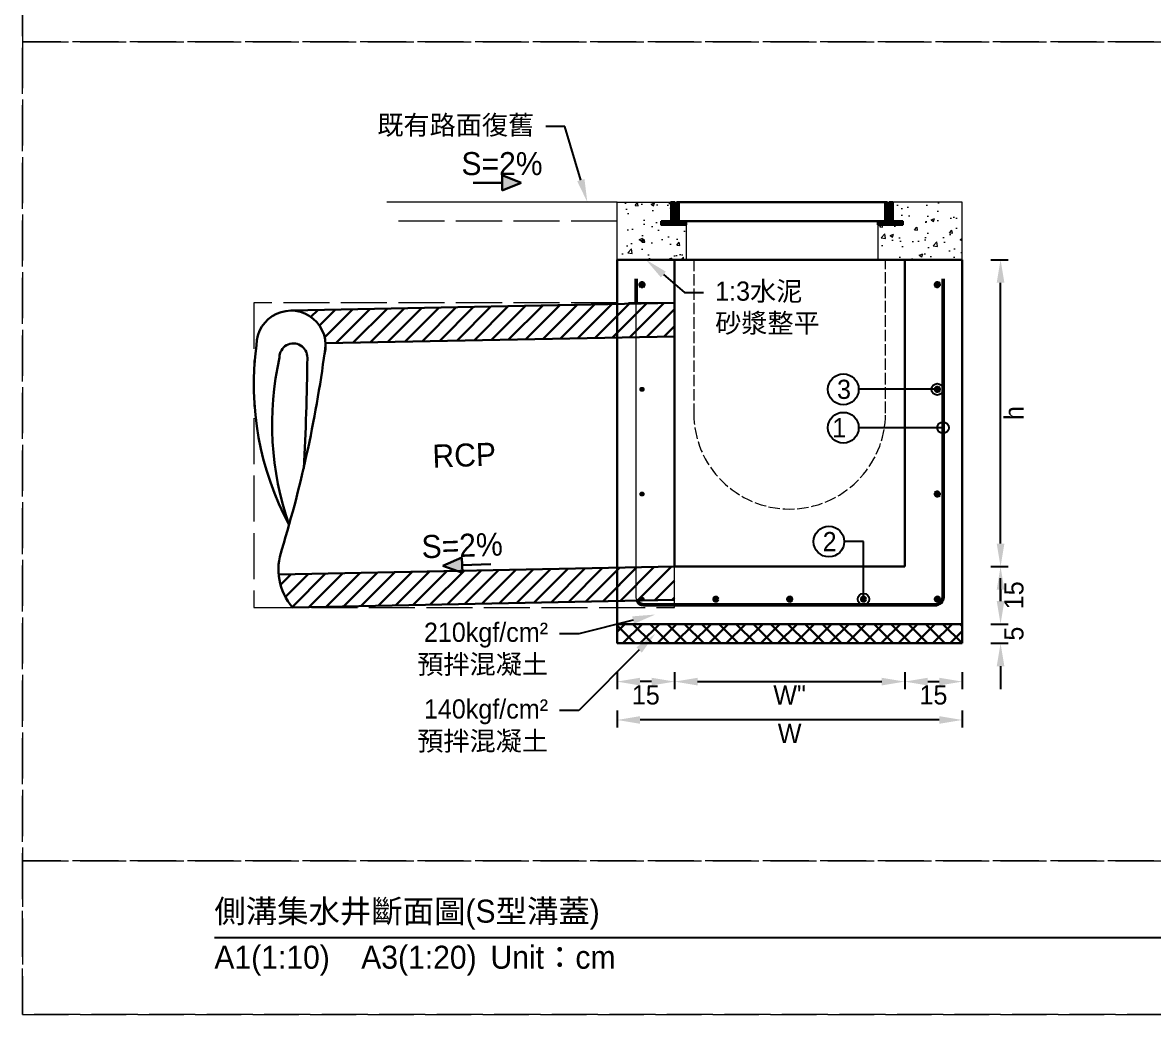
# Model space of a CAD drawing. Extents: x -6810 to 5075, y -2187 to 1200.
# Drawn here: x -3720 to -3425.2, y -1164 to -905.5 of the extents above; entities that cross this region are included whole.
import ezdxf
from ezdxf import colors
from ezdxf.entities.mleader import LeaderData, LeaderLine
from ezdxf.math import Vec2, Vec3

# ---------------------------------------------------------------- set-up
doc = ezdxf.new("R2010")
doc.units = 0
doc.header["$MEASUREMENT"] = 0
doc.linetypes.add('ACAD_ISO02W100', pattern=[15, 12, -3])
doc.linetypes.add('HIDDEN', pattern=[0.375, 0.25, -0.125])
doc.layers.add('一、4.基本-隱藏', color=9, linetype='ACAD_ISO02W100', lineweight=20, plot=False)
doc.layers.add('三、1.文字-說明文字', color=2, linetype='Continuous')
doc.layers.add('三、3.文字-註解文字', color=2, linetype='Continuous')
for name, color, linetype, lineweight in [('二、1.繪圖-既有設施', 8, 'Continuous', 20), ('二、2.繪圖-施作項目', 181, 'Continuous', 30), ('二、3.繪圖-排水流向', 170, 'Continuous', 30), ('二、4.繪圖-設計鋪面', 40, 'Continuous', 20), ('二、5.繪圖-鋼筋', 60, 'Continuous', 50), ('二、6.繪圖-其他施作項目', 35, 'Continuous', 30)]:
    doc.layers.add(name, color=color, linetype=linetype, lineweight=lineweight)
doc.styles.add('次圖名(詳圖)', font='MS PGothic.ttf', dxfattribs={"height": 6})
doc.styles.add('註解文字(詳圖)', font='MS PGothic.ttf', dxfattribs={"height": 5})
doc.dimstyles.new('註解文字(詳圖)', dxfattribs={"dimtxt": 5, "dimasz": 6, "dimexe": 2, "dimexo": 5, "dimgap": 1, "dimtad": 2, "dimzin": 0, "dimdsep": 46, "dimtxsty": '註解文字(詳圖)', "dimcen": 0.1, "dimclrd": 144, "dimclre": 144, "dimclrt": 256, "dimadec": 0, "dimazin": 0, "dimtfac": 1, "dimtofl": 0, "dimtmove": 0, "dimatfit": 3, "dimfxlon": 1, "dimtolj": 1, "dimtzin": 0, "dimlwd": -1, "dimlwe": -1, "dimarcsym": 1})

# ---------------------------------------------------------------- blocks, each defined once
blk = doc.blocks.new('排水流向')
at = {"layer": '二、3.繪圖-排水流向'}
h = blk.add_hatch(color=256, dxfattribs=at)
h.dxf.hatch_style = 1
h.paths.add_polyline_path([(0, 1), (0, -1), (2.5, 0)])
for points in [[(-3.75, 0), (0, 0)], [(0, 1), (0, -1)], [(2.5, 0), (0, 1)], [(2.5, 0), (0, -1)]]:
    blk.add_lwpolyline(points, dxfattribs=at)
blk = doc.blocks.new('*D196')
at = {"layer": 'Defpoints', "color": 0, "linetype": 'ACAD_ISO02W100', "ltscale": 0.25, "transparency": 16777216}
for p in [(-3490, -1047.25), (-3475, -1067.25), (-3475, -1077.25)]:
    blk.add_point(p, dxfattribs=at)
at = {"layer": '三、1.文字-說明文字', "color": 144, "ltscale": 0.25, "transparency": 16777216}
for p, q in [((-3490, -1074.75), (-3490, -1079.25)), ((-3475, -1074.75), (-3475, -1079.25)), ((-3484, -1077.25), (-3481, -1077.25))]:
    blk.add_line(p, q, dxfattribs=at)
at = {"layer": '三、1.文字-說明文字', "color": 144, "linetype": 'ACAD_ISO02W100', "ltscale": 0.25, "transparency": 16777216}
for points in [[(-3484, -1076.25), (-3484, -1078.25), (-3490, -1077.25)], [(-3481, -1076.25), (-3481, -1078.25), (-3475, -1077.25)]]:
    blk.add_solid(points, dxfattribs=at)
at = {"layer": '三、1.文字-說明文字', "linetype": 'ACAD_ISO02W100', "ltscale": 0.25, "transparency": 16777216, "insert": (-3482.5, -1080.75), "char_height": 5, "attachment_point": 5, "style": '註解文字(詳圖)'}
blk.add_mtext('\\A1;15', dxfattribs=at)
blk = doc.blocks.new('*D197')
at = {"layer": 'Defpoints', "color": 0, "linetype": 'ACAD_ISO02W100', "ltscale": 0.25, "transparency": 16777216}
for p in [(-3550, -1047.25), (-3565, -1067.25), (-3565, -1077.25)]:
    blk.add_point(p, dxfattribs=at)
at = {"layer": '三、1.文字-說明文字', "color": 144, "ltscale": 0.25, "transparency": 16777216}
for p, q in [((-3565, -1074.75), (-3565, -1079.25)), ((-3550, -1074.75), (-3550, -1079.25)), ((-3556, -1077.25), (-3559, -1077.25))]:
    blk.add_line(p, q, dxfattribs=at)
at = {"layer": '三、1.文字-說明文字', "color": 144, "linetype": 'ACAD_ISO02W100', "ltscale": 0.25, "transparency": 16777216}
for points in [[(-3559, -1076.25), (-3559, -1078.25), (-3565, -1077.25)], [(-3556, -1076.25), (-3556, -1078.25), (-3550, -1077.25)]]:
    blk.add_solid(points, dxfattribs=at)
at = {"layer": '三、1.文字-說明文字', "linetype": 'ACAD_ISO02W100', "ltscale": 0.25, "transparency": 16777216, "insert": (-3557.5, -1080.75), "char_height": 5, "attachment_point": 5, "style": '註解文字(詳圖)'}
blk.add_mtext('\\A1;15', dxfattribs=at)
blk = doc.blocks.new('*D194')
at = {"layer": 'Defpoints', "color": 0, "linetype": 'ACAD_ISO02W100', "ltscale": 0.25, "transparency": 16777216}
for p in [(-3550, -1047.25), (-3490, -1047.25), (-3490, -1077.25)]:
    blk.add_point(p, dxfattribs=at)
at = {"layer": '三、1.文字-說明文字', "color": 144, "ltscale": 0.25, "transparency": 16777216}
for p, q in [((-3550, -1074.75), (-3550, -1079.25)), ((-3490, -1074.75), (-3490, -1079.25)), ((-3544, -1077.25), (-3496, -1077.25))]:
    blk.add_line(p, q, dxfattribs=at)
at = {"layer": '三、1.文字-說明文字', "color": 144, "linetype": 'ACAD_ISO02W100', "ltscale": 0.25, "transparency": 16777216}
for points in [[(-3544, -1076.25), (-3544, -1078.25), (-3550, -1077.25)], [(-3496, -1076.25), (-3496, -1078.25), (-3490, -1077.25)]]:
    blk.add_solid(points, dxfattribs=at)
at = {"layer": '三、1.文字-說明文字', "linetype": 'ACAD_ISO02W100', "ltscale": 0.25, "transparency": 16777216, "insert": (-3520, -1080.75), "char_height": 5, "attachment_point": 5, "style": '註解文字(詳圖)'}
blk.add_mtext('\\A1;W{\\fMS PGothic|b0|i0|c128|p34;"}', dxfattribs=at)
blk = doc.blocks.new('*D195')
at = {"layer": 'Defpoints', "color": 0, "ltscale": 0.25, "transparency": 16777216}
for p in [(-3565, -1067.25), (-3475, -1067.25), (-3565, -1087.25)]:
    blk.add_point(p, dxfattribs=at)
at = {"layer": '三、1.文字-說明文字', "color": 144, "ltscale": 0.25, "transparency": 16777216}
for p, q in [((-3565, -1084.75), (-3565, -1089.25)), ((-3475, -1084.75), (-3475, -1089.25)), ((-3481, -1087.25), (-3559, -1087.25))]:
    blk.add_line(p, q, dxfattribs=at)
for points in [[(-3559, -1086.25), (-3559, -1088.25), (-3565, -1087.25)], [(-3481, -1086.25), (-3481, -1088.25), (-3475, -1087.25)]]:
    blk.add_solid(points, dxfattribs=at)
at = {"layer": '三、1.文字-說明文字', "ltscale": 0.25, "transparency": 16777216, "insert": (-3520, -1090.75), "char_height": 5, "attachment_point": 5, "style": '註解文字(詳圖)'}
blk.add_mtext('\\A1;{\\fMS PGothic|b0|i0|c128|p34;W}', dxfattribs=at)
blk = doc.blocks.new('*D206')
at = {"layer": 'Defpoints', "color": 0, "transparency": 16777216}
for p in [(-3520, -967.25), (-3465, -967.25), (-3520, -1047.25)]:
    blk.add_point(p, dxfattribs=at)
at = {"layer": '三、3.文字-註解文字', "color": 144, "transparency": 16777216}
for p, q in [((-3467.5, -967.25), (-3463, -967.25)), ((-3465, -1041.25), (-3465, -973.25)), ((-3467.5, -1047.25), (-3463, -1047.25))]:
    blk.add_line(p, q, dxfattribs=at)
for points in [[(-3466, -973.25), (-3464, -973.25), (-3465, -967.25)], [(-3466, -1041.25), (-3464, -1041.25), (-3465, -1047.25)]]:
    blk.add_solid(points, dxfattribs=at)
at = {"layer": '三、3.文字-註解文字', "transparency": 16777216, "insert": (-3461.5, -1007.25), "char_height": 5, "attachment_point": 5, "rotation": 90, "style": '註解文字(詳圖)'}
blk.add_mtext('\\A1;h', dxfattribs=at)
blk = doc.blocks.new('*D207')
at = {"layer": 'Defpoints', "color": 0, "transparency": 16777216}
for p in [(-3520, -1047.25), (-3520, -1062.25), (-3465, -1062.25)]:
    blk.add_point(p, dxfattribs=at)
at = {"layer": '三、3.文字-註解文字', "color": 144, "transparency": 16777216}
for p, q in [((-3467.5, -1047.25), (-3463, -1047.25)), ((-3465, -1053.25), (-3465, -1056.25)), ((-3467.5, -1062.25), (-3463, -1062.25))]:
    blk.add_line(p, q, dxfattribs=at)
for points in [[(-3466, -1053.25), (-3464, -1053.25), (-3465, -1047.25)], [(-3466, -1056.25), (-3464, -1056.25), (-3465, -1062.25)]]:
    blk.add_solid(points, dxfattribs=at)
at = {"layer": '三、3.文字-註解文字', "transparency": 16777216, "insert": (-3461.5, -1054.75), "char_height": 5, "attachment_point": 5, "rotation": 90, "style": '註解文字(詳圖)'}
blk.add_mtext('\\A1;15', dxfattribs=at)
blk = doc.blocks.new('*D208')
at = {"layer": 'Defpoints', "color": 0, "transparency": 16777216}
for p in [(-3520, -1062.25), (-3520, -1067.25), (-3465, -1067.25)]:
    blk.add_point(p, dxfattribs=at)
at = {"layer": '三、3.文字-註解文字', "color": 144, "transparency": 16777216}
for p, q in [((-3465, -1056.25), (-3465, -1050.25)), ((-3467.5, -1062.25), (-3463, -1062.25)), ((-3467.5, -1067.25), (-3463, -1067.25)), ((-3465, -1073.25), (-3465, -1079.25))]:
    blk.add_line(p, q, dxfattribs=at)
for points in [[(-3466, -1056.25), (-3464, -1056.25), (-3465, -1062.25)], [(-3466, -1073.25), (-3464, -1073.25), (-3465, -1067.25)]]:
    blk.add_solid(points, dxfattribs=at)
at = {"layer": '三、3.文字-註解文字', "transparency": 16777216, "insert": (-3461.5, -1064.75), "char_height": 5, "attachment_point": 5, "rotation": 90, "style": '註解文字(詳圖)'}
blk.add_mtext('\\A1;5', dxfattribs=at)
blk = doc.blocks.new('_Small')
at = {"color": 0, "linetype": 'ByBlock', "lineweight": -2}
blk.add_circle((0, 0), 0.25, dxfattribs=at)

msp = doc.modelspace()

# ---------------------------------------------------------------- hatches: boundary and pattern name
at = {"layer": '二、1.繪圖-既有設施'}
h = msp.add_hatch(dxfattribs=at)
h.set_pattern_fill('AR-CONC', color=256, scale=0.05)
h.set_pattern_definition([(50, (-2971.493, -1812.9135), (9.109233, -0.796954), [0.9525, -10.4775]), (355, (-2971.493, -1812.9135), (-1.76217, 9.55284), [0.762, -8.38203]), (100.4514, (-2970.734, -1812.98), (7.34706, 8.75589), [0.8095, -8.90451]), (46.1842, (-2971.493, -1810.374), (13.55395, -2.10212), [1.42875, -15.71625]), (96.6356, (-2970.363, -1810.549), (11.8702, 12.3713), [1.21425, -13.35678]), (351.1842, (-2971.493, -1810.374), (11.8702, 12.3713), [1.143, -12.57299]), (21, (-2970.223, -1811.0085), (7.58072, -5.11326), [0.9525, -10.4775]), (326, (-2970.223, -1811.0085), (3.0901, 9.2094), [0.762, -8.382]), (71.4514, (-2969.591, -1811.435), (10.67082, 4.09614), [0.8095, -8.9045]), (37.5, (-2971.4927, -1812.9135), (0.15443, 4.227752), [0, -8.2804, 0, -8.509, 0, -8.41375]), (7.5, (-2971.4927, -1812.9135), (3.340983, 5.009029), [0, -4.8514, 0, -8.0899, 0, -3.20675]), (327.5, (-2974.3248, -1812.9135), (6.77953, -0.286437), [0, -3.175, 0, -9.906, 0, -13.1445]), (317.5, (-2975.595, -1812.9135), (7.40646, 1.271325), [0, -4.1275, 0, -6.5786, 0, -9.3345])])
h.paths.add_polyline_path([(-3553.5, -958.15), (-3553.5, -957.25), (-3550.9, -957.25), (-3550.9, -952.25), (-3565, -952.25), (-3565, -967.25), (-3547, -967.25), (-3547, -958.15)])
h.paths.add_polyline_path([(-3490.5, -958.15), (-3497, -958.15), (-3497, -967.25), (-3475, -967.25), (-3475, -952.25), (-3493.1, -952.25), (-3493.1, -957.25), (-3490.5, -957.25)])
h = msp.add_hatch(color=256, dxfattribs=at)
h.dxf.hatch_style = 1
h.paths.add_polyline_path([(-3558, -1001.05, 1), (-3559, -1001.05, 1)])
h = msp.add_hatch(color=256, dxfattribs=at)
h.dxf.hatch_style = 1
h.paths.add_polyline_path([(-3558, -1028.35, 1), (-3559, -1028.35, 1)])
h = msp.add_hatch(color=256, dxfattribs=at)
h.dxf.hatch_style = 1
h.paths.add_polyline_path([(-3558, -1055.75, 1), (-3559, -1055.75, 1)])
at = {"layer": '二、2.繪圖-施作項目'}
h = msp.add_hatch(dxfattribs=at)
h.set_pattern_fill('ANSI37', color=256)
h.set_pattern_definition([(45, (-2663.882, -1388.9858), (-2.245064, 2.245064), []), (135, (-2663.882, -1388.9858), (-2.245064, -2.245064), [])])
h.paths.add_polyline_path([(-3475, -1062.25), (-3565, -1062.25), (-3565, -1067.25), (-3475, -1067.25)])
at = {"layer": '二、5.繪圖-鋼筋'}
h = msp.add_hatch(color=256, dxfattribs=at)
h.dxf.hatch_style = 1
h.paths.add_polyline_path([(-3558, -973.75, 1), (-3559, -973.75, 1)])
h = msp.add_hatch(color=256, dxfattribs=at)
h.dxf.hatch_style = 1
h.paths.add_polyline_path([(-3481, -973.75, 1), (-3482, -973.75, 1)])
h = msp.add_hatch(color=256, dxfattribs=at)
h.dxf.hatch_style = 1
h.paths.add_polyline_path([(-3481, -1001.05, 1), (-3482, -1001.05, 1)])
h = msp.add_hatch(color=256, dxfattribs=at)
h.dxf.hatch_style = 1
h.paths.add_polyline_path([(-3481, -1028.35, 1), (-3482, -1028.35, 1)])
h = msp.add_hatch(color=256, dxfattribs=at)
h.dxf.hatch_style = 1
h.paths.add_polyline_path([(-3538.75, -1055.75, 1), (-3539.75, -1055.75, 1)])
h = msp.add_hatch(color=256, dxfattribs=at)
h.dxf.hatch_style = 1
h.paths.add_polyline_path([(-3519.5, -1055.75, 1), (-3520.5, -1055.75, 1)])
h = msp.add_hatch(color=256, dxfattribs=at)
h.dxf.hatch_style = 1
h.paths.add_polyline_path([(-3500.25, -1055.75, 1), (-3501.25, -1055.75, 1)])
h = msp.add_hatch(color=256, dxfattribs=at)
h.dxf.hatch_style = 1
h.paths.add_polyline_path([(-3481, -1055.75, 1), (-3482, -1055.75, 1)])
at = {"layer": '二、6.繪圖-其他施作項目'}
h = msp.add_hatch(dxfattribs=at)
h.set_pattern_fill('ANSI31', color=256, scale=0.1)
h.set_pattern_definition([(45, (-2322.16578, -1972.77732), (-0.2245064, 0.2245064), [])])
h.paths.add_polyline_path([(-3550, -952.25), (-3550.9, -952.25), (-3550.9, -957.25), (-3553.5, -957.25), (-3553.5, -958.15), (-3547, -958.15), (-3547, -957.25), (-3550, -957.25)])
h.paths.add_polyline_path([(-3494, -957.25), (-3497, -957.25), (-3497, -958.15), (-3490.5, -958.15), (-3490.5, -957.25), (-3493.1, -957.25), (-3493.1, -952.25), (-3494, -952.25)])
h = msp.add_hatch(dxfattribs=at)
h.set_pattern_fill('ANSI31', color=256, scale=25)
h.set_pattern_definition([(45, (-7068.3087, -2452.3046), (-2.2097087, 2.2097087), [])])
h.paths.add_polyline_path([(-3550, -978.536), (-3650, -980.536, -0.3982556), (-3640.998, -989.058), (-3550, -987.238)])
h.paths.add_polyline_path([(-3550, -1047.25), (-3653.228, -1049.315, 0.1552766), (-3649.618, -1057.932), (-3550, -1055.952)])

# ---------------------------------------------------------------- linework, layer by layer
at = {"layer": '一、4.基本-隱藏'}
for points in [[(-3720, -657), (-2940, -657), (-2940, -1164), (-3720, -1164)], [(-3220, -870.5), (-3720, -870.5), (-3720, -910.5), (-3220, -910.5)], [(-3320, -910.5), (-3720, -910.5), (-3720, -1124), (-3320, -1124)], [(-3550, -978.536), (-3659.704, -978.536), (-3659.704, -1057.932), (-3550, -1057.932)], [(-3320, -1124), (-3720, -1124), (-3720, -1164), (-3320, -1164)]]:
    msp.add_lwpolyline(points, close=True, dxfattribs=at)
at = {"layer": '三、3.文字-註解文字'}
msp.add_lwpolyline([(-3670, -1144), (-3370, -1144)], dxfattribs=at)
for centre in [(-3506, -1001.05), (-3506, -1011.05), (-3509.75, -1040.75)]:
    msp.add_circle(centre, 4, dxfattribs=at)
at = {"layer": '二、1.繪圖-既有設施'}
for points in [[(-3547, -957.25), (-3547, -967.25), (-3565, -967.25), (-3565, -952.25), (-3550.9, -952.25)], [(-3497, -957.25), (-3497, -967.25), (-3475, -967.25), (-3475, -952.25), (-3493.1, -952.25)]]:
    msp.add_lwpolyline(points, dxfattribs=at)
at = {"layer": '二、1.繪圖-既有設施', "linetype": 'HIDDEN'}
msp.add_lwpolyline([(-3547, -967.25), (-3497, -967.25)], dxfattribs=at)
at = {"layer": '二、1.繪圖-既有設施', "linetype": 'ACAD_ISO02W100', "ltscale": 0.25}
msp.add_lwpolyline([(-3545, -967.25), (-3545, -1007.25, 1), (-3495, -1007.25), (-3495, -967.25)], format="xyb", dxfattribs=at)
at = {"layer": '二、1.繪圖-既有設施'}
msp.add_lwpolyline([(-3559.788, -1056.146, -0.1166941), (-3560, -1055.25), (-3560, -978.736)], format="xyb", dxfattribs=at)
for centre in [(-3558.5, -1001.05), (-3558.5, -1028.35), (-3558.5, -1055.75)]:
    msp.add_circle(centre, 0.5, dxfattribs=at)
at = {"layer": '二、2.繪圖-施作項目'}
for points in [[(-3565, -967.25), (-3475, -967.25)], [(-3565, -967.25), (-3565, -1067.25)], [(-3550, -967.25), (-3550, -1047.25)], [(-3490, -967.25), (-3490, -1047.25)], [(-3475, -967.25), (-3475, -1067.25)], [(-3550, -1047.25), (-3490, -1047.25)], [(-3565, -1062.25), (-3475, -1062.25)], [(-3565, -1067.25), (-3475, -1067.25)]]:
    msp.add_lwpolyline(points, dxfattribs=at)
at = {"layer": '二、4.繪圖-設計鋪面'}
msp.add_lwpolyline([(-3565, -952.25), (-3625, -952.25)], dxfattribs=at)
at = {"layer": '二、4.繪圖-設計鋪面', "linetype": 'ACAD_ISO02W100'}
msp.add_lwpolyline([(-3565, -957.25), (-3625, -957.25)], dxfattribs=at)
at = {"layer": '二、5.繪圖-鋼筋'}
msp.add_lwpolyline([(-3560, -978.736), (-3560, -972.25)], dxfattribs=at)
msp.add_lwpolyline([(-3480, -972.25), (-3480, -1055.25, -0.4142136), (-3482, -1057.25), (-3558, -1057.25, -0.2838016), (-3559.788, -1056.146, -0.2838016)], format="xyb", dxfattribs=at)
for centre in [(-3558.5, -973.75), (-3481.5, -973.75), (-3481.5, -1001.05), (-3481.5, -1028.35), (-3539.25, -1055.75), (-3520, -1055.75), (-3500.75, -1055.75), (-3481.5, -1055.75)]:
    msp.add_circle(centre, 0.5, dxfattribs=at)
at = {"layer": '二、6.繪圖-其他施作項目'}
for points in [[(-3553.5, -957.25), (-3550.9, -957.25), (-3550.9, -952.25), (-3550, -952.25), (-3550, -957.25), (-3547, -957.25), (-3547, -958.15), (-3553.5, -958.15)], [(-3493.1, -952.25), (-3494, -952.25), (-3494, -957.25), (-3497, -957.25), (-3497, -958.15), (-3490.5, -958.15), (-3490.5, -957.25), (-3493.1, -957.25)]]:
    msp.add_lwpolyline(points, close=True, dxfattribs=at)
for points in [[(-3549.5, -952.25), (-3549.5, -957.25)], [(-3549.5, -952.25), (-3494.5, -952.25)], [(-3548.9, -952.25), (-3548.9, -957.25)], [(-3495.1, -952.25), (-3495.1, -957.25)], [(-3494.5, -952.25), (-3494.5, -957.25)], [(-3549.5, -957.25), (-3494.5, -957.25)], [(-3650, -980.536), (-3550, -978.536)], [(-3640.998, -989.058), (-3550, -987.238)], [(-3653.228, -1049.315), (-3550, -1047.25)], [(-3649.618, -1057.932), (-3550, -1055.952)]]:
    msp.add_lwpolyline(points, dxfattribs=at)
for points in [[(-3650.522, -1036.371, -0.1578495), (-3659.015, -989.552, -1.1409026), (-3641.294, -991.894)], [(-3650.489, -1036.432, -0.1399452), (-3653.02, -992.72, -1.0112817), (-3645.748, -992.801, -0.0106152), (-3646.686, -1021.65)], [(-3640.985, -989.552, -0.0416835), (-3652.391, -1042.767, 0.2681724), (-3649.618, -1057.932, 0.2681724)]]:
    msp.add_lwpolyline(points, format="xyb", dxfattribs=at)

# ---------------------------------------------------------------- block references
at = {"xscale": 2, "yscale": 2, "zscale": 2}
msp.add_blockref('排水流向', (-3595, -947.25), dxfattribs=at)
at = {"xscale": 2, "yscale": 2, "zscale": 2, "rotation": 182}
msp.add_blockref('排水流向', (-3605.393, -1046.854), dxfattribs=at)

# ---------------------------------------------------------------- texts
at = {"layer": '三、1.文字-說明文字', "linetype": 'ACAD_ISO02W100', "ltscale": 0.25, "insert": (-3604.852, -1018.234), "char_height": 6, "attachment_point": 5, "rotation": 2, "style": '次圖名(詳圖)'}
msp.add_mtext_dynamic_manual_height_columns('{\\fMS PGothic|b0|i0|c128|p34;RCP}', width=11.08004, gutter_width=30, heights=[0], dxfattribs=at)
at = {"layer": '三、3.文字-註解文字', "char_height": 6, "attachment_point": 4, "style": '次圖名(詳圖)'}
for s, width, insert in [('{\\fMS PGothic|b0|i0|c128|p34;側溝集水井斷面圖(}S{\\fMS PGothic|b0|i0|c128|p34;型溝蓋)}', 131.94411, (-3670, -1138)), ('A1(1:10)\u3000A3(1:20){\\fMS PGothic|b0|i0|c128|p34;^IUnit：cm}', 136.03259, (-3670, -1150))]:
    msp.add_mtext_dynamic_manual_height_columns(s, width=width, gutter_width=15, heights=[0], dxfattribs=dict(at, insert=insert))
at = {"layer": '二、3.繪圖-排水流向', "insert": (-3595, -942.25), "char_height": 6, "attachment_point": 5, "style": '註解文字(詳圖)'}
msp.add_mtext_dynamic_manual_height_columns('{\\fMS PGothic|b0|i0|c128|p34;S=2%}', width=10.17412, gutter_width=30, heights=[0], dxfattribs=at)
at = {"layer": '二、3.繪圖-排水流向', "insert": (-3605.396, -1041.784), "char_height": 6, "attachment_point": 5, "rotation": 2, "style": '註解文字(詳圖)'}
msp.add_mtext_dynamic_manual_height_columns('{\\fMS PGothic|b0|i0|c128|p34;S=2%}', width=10.17412, gutter_width=30, heights=[0], dxfattribs=at)

# ---------------------------------------------------------------- dimensions: what is measured, and where the dimension line sits
at = {"layer": '三、1.文字-說明文字', "linetype": 'ACAD_ISO02W100', "ltscale": 0.25}
for base, p1, p2, text, picture, middle in [((-3565, -1077.25), (-3550, -1047.25), (-3565, -1067.25), '15', '*D197', (-3557.5, -1080.75)), ((-3490, -1077.25), (-3550, -1047.25), (-3490, -1047.25), 'W{\\fMS PGothic|b0|i0|c128|p34;"}', '*D194', (-3520, -1080.75)), ((-3475, -1077.25), (-3490, -1047.25), (-3475, -1067.25), '15', '*D196', (-3482.5, -1080.75))]:
    dim = msp.add_linear_dim(base=base, p1=p1, p2=p2, text=text, dimstyle='註解文字(詳圖)', dxfattribs=at)
    dim.commit()
    dim.dimension.update_dxf_attribs({"geometry": picture, "text_midpoint": middle})
at = {"layer": '三、1.文字-說明文字', "ltscale": 0.25}
dim = msp.add_linear_dim(base=(-3565, -1087.25), p1=(-3475, -1067.25), p2=(-3565, -1067.25), text='{\\fMS PGothic|b0|i0|c128|p34;W}', dimstyle='註解文字(詳圖)', dxfattribs=at)
dim.commit()
dim.dimension.update_dxf_attribs({"geometry": '*D195', "text_midpoint": (-3520, -1090.75)})
at = {"layer": '三、3.文字-註解文字'}
for base, p1, p2, text, picture, middle in [((-3465, -967.25), (-3520, -1047.25), (-3520, -967.25), 'h', '*D206', (-3461.5, -1007.25)), ((-3465, -1062.25), (-3520, -1047.25), (-3520, -1062.25), '15', '*D207', (-3461.5, -1054.75)), ((-3465, -1067.25), (-3520, -1062.25), (-3520, -1067.25), '5', '*D208', (-3461.5, -1064.75))]:
    dim = msp.add_linear_dim(base=base, p1=p1, p2=p2, angle=90, text=text, dimstyle='註解文字(詳圖)', dxfattribs=at)
    dim.commit()
    dim.dimension.update_dxf_attribs({"geometry": picture, "text_midpoint": middle})

# ---------------------------------------------------------------- leaders
ml = msp.add_multileader_mtext('Standard', dxfattribs=at)
ml.set_content('既有路面復舊', color=256, style='註解文字(詳圖)')
ml.set_leader_properties(color=144, linetype='ByLayer', lineweight=-1)
ml.build(insert=Vec2(0, 0))
ml.multileader.update_dxf_attribs({"dogleg_length": 5, "arrow_head_size": 6})
ctx = ml.context
ctx.base_point, ctx.char_height, ctx.arrow_head_size, ctx.landing_gap_size, ctx.plane_origin = Vec3(-3632.383, -932.5), 5, 6, 3, Vec3(-3657.575, -910.587)
ctx.text_align_type = 2
notes = []
notes.append((ctx, [(1, (1, 1, 0), (-3578.599, -932.5), (-1, 0), 5, [(0, [(-3572.744, -952.25)], 0, [])])]))
ctx.mtext.insert, ctx.mtext.alignment, ctx.mtext.flow_direction = Vec3(-3586.599, -929.659), 3, 5
ml = msp.add_multileader_mtext('Standard', dxfattribs=at)
ml.set_content('\\pxqd;{\\fMS PGothic|b0|i0|c128|p34;1:3水泥\\P砂漿整平}', color=256, style='註解文字(詳圖)')
ml.set_leader_properties(color=144, linetype='ByLayer', lineweight=-1)
ml.build(insert=Vec2(0, 0))
ml.multileader.update_dxf_attribs({"dogleg_length": 5, "arrow_head_size": 6})
ctx = ml.context
ctx.base_point, ctx.char_height, ctx.arrow_head_size, ctx.landing_gap_size, ctx.plane_origin = Vec3(-3542.418, -975.79), 5, 6, 3, Vec3(-3557.5, -967.25)
notes.append((ctx, [(0, (1, 1, 0), (-3547.418, -975.79), (1, 0), 5, [(0, [(-3557.5, -967.25)], 0, [])])]))
ctx.mtext.insert, ctx.mtext.width, ctx.mtext.flow_direction = Vec3(-3539.418, -972.949), 33.84047, 5
ml = msp.add_multileader_mtext('Standard', dxfattribs=at)
ml.set_content('3', color=256, style='註解文字(詳圖)')
ml.set_leader_properties(color=144, linetype='ByLayer', lineweight=-1)
ml.set_arrow_properties(name='SMALL')
ml.build(insert=Vec2(0, 0))
ml.multileader.update_dxf_attribs({"dogleg_length": 5, "arrow_head_size": 6})
ctx = ml.context
ctx.base_point, ctx.char_height, ctx.arrow_head_size, ctx.plane_origin = Vec3(-3508.898, -1001.05), 5, 6, Vec3(-3480, -1001.05)
ctx.text_align_type = 2
notes.append((ctx, [(0, (1, 1, 0), (-3497, -1001.05), (-1, 0), 5, [(0, [(-3481.5, -1001.05)], 0, [])])]))
ctx.mtext.insert, ctx.mtext.alignment, ctx.mtext.flow_direction = Vec3(-3504, -998.55), 3, 5
ml = msp.add_multileader_mtext('Standard', dxfattribs=at)
ml.set_content('1', color=256, style='註解文字(詳圖)')
ml.set_leader_properties(color=144, linetype='ByLayer', lineweight=-1)
ml.set_arrow_properties(name='SMALL')
ml.build(insert=Vec2(0, 0))
ml.multileader.update_dxf_attribs({"dogleg_length": 5, "arrow_head_size": 6})
ctx = ml.context
ctx.base_point, ctx.char_height, ctx.arrow_head_size, ctx.landing_gap_size, ctx.plane_origin = Vec3(-3510.006, -1011.05), 5, 6, 3.25, Vec3(-3480, -1011.05)
ctx.text_align_type = 2
notes.append((ctx, [(0, (1, 1, 0), (-3494.5, -1011.05), (-1, 0), 7.5, [(0, [(-3480, -1011.05)], 0, [])])]))
ctx.mtext.insert, ctx.mtext.alignment, ctx.mtext.flow_direction = Vec3(-3505.25, -1008.55), 3, 5
ml = msp.add_multileader_mtext('Standard', dxfattribs=at)
ml.set_content('2', color=256, style='註解文字(詳圖)')
ml.set_leader_properties(color=144, linetype='ByLayer', lineweight=-1)
ml.set_arrow_properties(name='SMALL')
ml.build(insert=Vec2(0, 0))
ml.multileader.update_dxf_attribs({"dogleg_length": 5, "arrow_head_size": 6})
ctx = ml.context
ctx.base_point, ctx.char_height, ctx.arrow_head_size, ctx.plane_origin = Vec3(-3512.648, -1040.75), 5, 6, Vec3(-3478.75, -1016.712)
ctx.text_align_type = 2
notes.append((ctx, [(0, (1, 1, 0), (-3500.75, -1040.75), (-1, 0), 5, [(0, [(-3500.75, -1055.75)], 0, [])])]))
ctx.mtext.insert, ctx.mtext.alignment, ctx.mtext.flow_direction = Vec3(-3507.75, -1038.25), 3, 5
ml = msp.add_multileader_mtext('Standard', dxfattribs=at)
ml.set_content('{\\fMS PGothic|b0|i0|c128|p34;210kgf/cm²}\\P預拌{\\fMS PGothic|b0|i0|c128|p34;混凝土}', color=256, style='註解文字(詳圖)')
ml.set_leader_properties(color=144, linetype='ByLayer', lineweight=-1)
ml.build(insert=Vec2(0, 0))
ml.multileader.update_dxf_attribs({"dogleg_length": 5, "arrow_head_size": 6})
ctx = ml.context
ctx.base_point, ctx.char_height, ctx.arrow_head_size, ctx.landing_gap_size, ctx.plane_origin = Vec3(-3621.398, -1064.75), 5, 6, 3, Vec3(-3555, -1059.75)
ctx.text_align_type = 2
notes.append((ctx, [(0, (1, 1, 0), (-3575, -1064.75), (-1, 0), 5, [(0, [(-3555, -1059.75)], 0, [])])]))
ctx.mtext.insert, ctx.mtext.alignment, ctx.mtext.flow_direction = Vec3(-3583, -1061.881), 3, 5
ml = msp.add_multileader_mtext('Standard', dxfattribs=at)
ml.set_content('{\\fMS PGothic|b0|i0|c128|p34;140kgf/cm²}\\P預拌{\\fMS PGothic|b0|i0|c128|p34;混凝土}', color=256, style='註解文字(詳圖)')
ml.set_leader_properties(color=144, linetype='ByLayer', lineweight=-1)
ml.build(insert=Vec2(0, 0))
ml.multileader.update_dxf_attribs({"dogleg_length": 5, "arrow_head_size": 6})
ctx = ml.context
ctx.base_point, ctx.char_height, ctx.arrow_head_size, ctx.landing_gap_size, ctx.plane_origin = Vec3(-3621.398, -1084.75), 5, 6, 3, Vec3(-3555, -1064.75)
ctx.text_align_type = 2
notes.append((ctx, [(0, (1, 1, 0), (-3575, -1084.75), (-1, 0), 5, [(0, [(-3555, -1064.75)], 0, [])])]))
ctx.mtext.insert, ctx.mtext.alignment, ctx.mtext.flow_direction = Vec3(-3583, -1081.881), 3, 5
for ctx, leaders in notes:
    for number, flags, end, landing, length, lines in leaders:
        leader = LeaderData()
        leader.index, (leader.has_last_leader_line, leader.has_dogleg_vector, leader.attachment_direction) = number, flags
        leader.last_leader_point, leader.dogleg_vector, leader.dogleg_length = Vec3(end), Vec3(landing), length
        for number, points, colour, breaks in lines:
            line = LeaderLine()
            line.index, line.vertices, line.color, line.breaks = number, Vec3.list(points), colors.encode_raw_color(colour), breaks
            leader.lines.append(line)
        ctx.leaders.append(leader)

doc.saveas('drawing.dxf')
